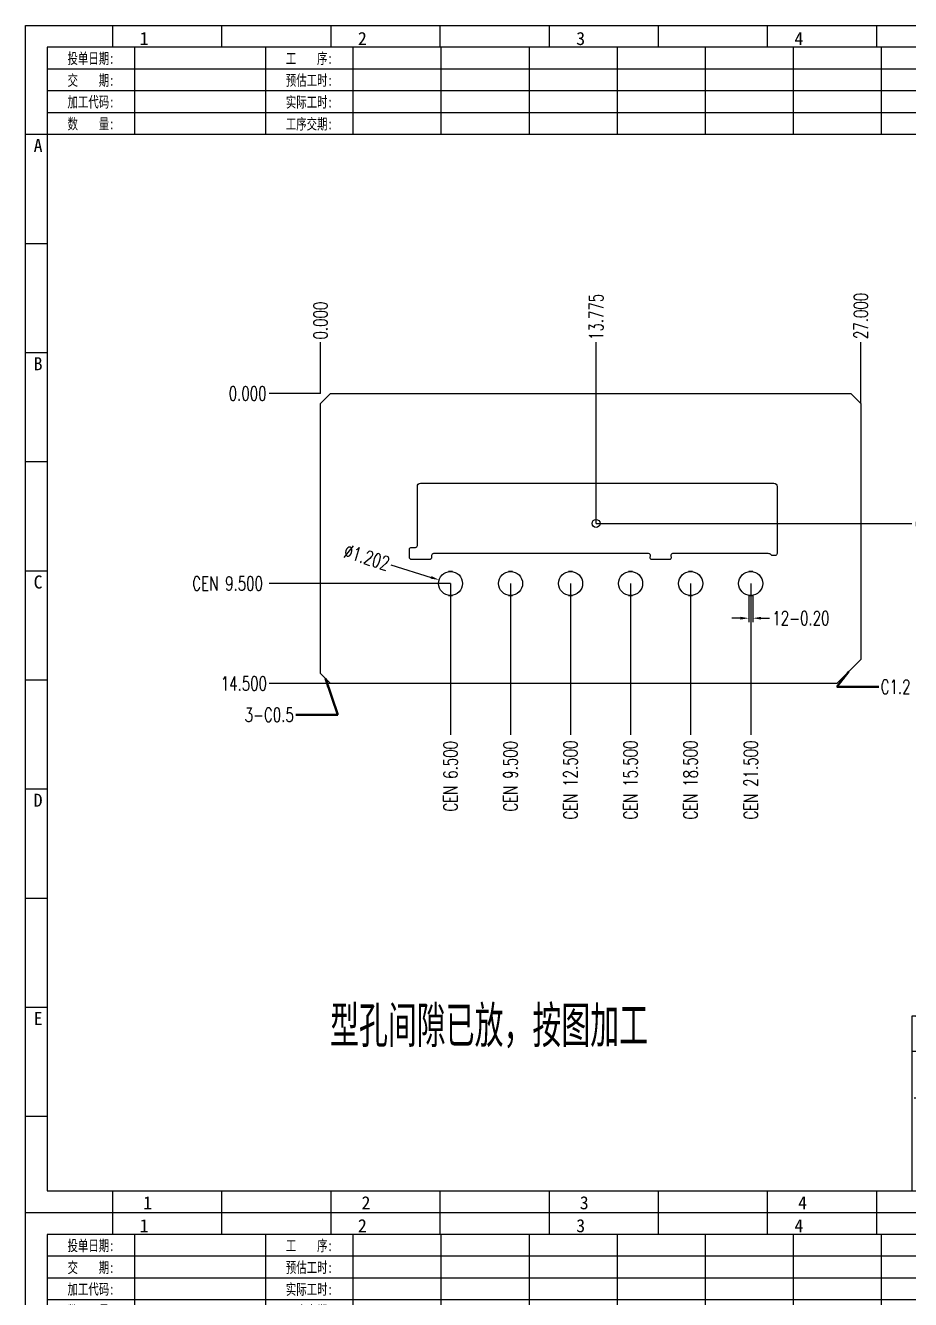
# Model space of a CAD drawing. Header units: millimetres. Extents: x -2852 to 5627, y -2271 to 1849.
# Drawn here: x -2851.7 to -2807.5, y -309.3 to -245.6 of the extents above; entities that cross this region are included whole.
import ezdxf
from ezdxf.enums import TextEntityAlignment as Align

# ---------------------------------------------------------------- set-up
doc = ezdxf.new("R2010")
doc.units = ezdxf.units.MM
doc.header["$PDSIZE"] = 3
for name, color, linetype in [('1', 7, 'Continuous'), ('41', 1, 'Continuous'), ('D03', 7, 'Continuous'), ('PUNCH', 1, 'Continuous')]:
    doc.layers.add(name, color=color, linetype=linetype)
doc.styles.add('jet01', font='simplex.shx', dxfattribs={"width": 0.7, "bigfont": 'hztxt.shx'})
doc.styles.add('jet02', font='simplex.shx', dxfattribs={"width": 0.7})
doc.styles.get("Standard").update_dxf_attribs({"font": '仿宋_GB2312_0.ttf', "width": 0.7})
doc.styles.add('TEXTSTYLE_1', font='TRIUMB.TTF')
doc.styles.add('TEXTSTYLE_2', font='TRIUM.TTF')
doc.styles.add('tk', font='', dxfattribs={"width": 0.7})
doc.styles.add('tk 2', font='仿宋_GB2312_0.ttf', dxfattribs={"width": 0.65})
doc.styles.add('tk 4', font='simplex.shx', dxfattribs={"width": 0.65, "bigfont": 'bigfont.shx'})
doc.styles.get('tk').set_extended_font_data('NSimSun')
doc.dimstyles.new('jet02', dxfattribs={"dimtxt": 3.5, "dimasz": 2.1, "dimexe": 1, "dimexo": 0, "dimgap": 0.5, "dimtad": 0, "dimtoh": 1, "dimdec": 3, "dimzin": 9, "dimdsep": 46, "dimtxsty": 'jet02', "dimcen": 0, "dimclrt": 256, "dimazin": 2, "dimtfac": 1, "dimtdec": 3, "dimtofl": 0, "dimtmove": 0, "dimatfit": 1, "dimfxl": 0, "dimarcsym": 0})

# ---------------------------------------------------------------- blocks, each defined once
blk = doc.blocks.new('A3-N')
at = {"layer": '1', "color": 1}
for p, q in [((0, 0), (0, 296.73)), ((0, 296.73), (420, 296.73)), ((21.82, 291.27), (21.82, 296.73)), ((49.09, 291.27), (49.09, 296.73)), ((76.36, 291.27), (76.36, 296.73)), ((103.64, 291.27), (103.64, 296.73)), ((103.64, 291.27), (103.64, 296.73)), ((103.64, 291.27), (103.64, 296.73)), ((130.91, 291.27), (130.91, 296.73)), ((158.18, 291.27), (158.18, 296.73)), ((185.45, 291.27), (185.45, 296.73)), ((212.73, 291.27), (212.73, 296.73)), ((240, 291.27), (240, 296.73)), ((267.27, 291.27), (267.27, 296.73)), ((294.55, 291.27), (294.55, 296.73)), ((321.82, 291.27), (321.82, 296.73)), ((349.09, 291.27), (349.09, 296.73)), ((376.36, 291.27), (376.36, 296.73)), ((403.64, 291.27), (403.64, 296.73)), ((420, 296.73), (420, 1)), ((5.45, 269.45), (0, 269.45)), ((420, 269.45), (414.55, 269.45)), ((5.45, 242.18), (0, 242.18)), ((420, 242.18), (414.55, 242.18)), ((5.45, 214.91), (0, 214.91)), ((420, 214.91), (414.55, 214.91)), ((5.45, 187.64), (0, 187.64)), ((420, 187.64), (414.55, 187.64)), ((5.45, 160.36), (0, 160.36)), ((420, 160.36), (414.55, 160.36)), ((5.45, 133.09), (0, 133.09)), ((420, 133.09), (414.55, 133.09)), ((5.45, 105.82), (0, 105.82)), ((420, 105.82), (414.55, 105.82)), ((5.45, 78.55), (0, 78.55)), ((420, 78.55), (414.55, 78.55)), ((5.45, 51.27), (0, 51.27)), ((420, 51.27), (414.55, 51.27)), ((222.45, 49.09), (221.45, 49.09)), ((221.45, 49.09), (221.45, 40.36)), ((222.45, 49.09), (414.55, 49.09)), ((232.36, 49.09), (232.36, 40.36)), ((245.45, 49.09), (245.45, 40.36)), ((290.18, 49.09), (290.18, 40.36)), ((302.18, 49.09), (302.18, 40.36)), ((322.91, 49.09), (322.91, 40.36)), ((343.64, 49.09), (343.64, 40.36)), ((392.73, 40.36), (392.73, 49.09)), ((258.55, 40.36), (258.55, 5.44)), ((266.45, 40.36), (266.45, 5.44)), ((276.78, 40.36), (276.78, 5.45)), ((291.18, 40.36), (291.18, 5.45)), ((301.51, 40.37), (301.51, 5.46)), ((308.01, 40.36), (308.01, 5.45)), ((354.09, 40.36), (354.09, 5.45)), ((308.01, 32.39), (258.55, 32.39)), ((308.01, 28.54), (258.55, 28.54)), ((414.55, 27.27), (308.01, 27.27)), ((5.45, 24), (0, 24)), ((308.01, 24.69), (258.55, 24.69)), ((420, 24), (414.55, 24)), ((354.09, 19.63), (308.01, 19.63)), ((308.01, 16.99), (258.55, 16.99)), ((414.55, 16.36), (354.09, 16.36)), ((374.55, 16.36), (374.55, 5.45)), ((384.55, 16.36), (384.55, 5.45)), ((394.55, 16.36), (394.55, 5.45)), ((404.55, 16.36), (404.55, 5.45)), ((308.01, 13.14), (258.55, 13.14)), ((308.01, 11.99), (354.09, 11.99)), ((372.51, 12.49), (362.69, 11.5)), ((362.69, 11.5), (362.69, 8.23)), ((372.51, 12.49), (372.51, 7.25)), ((414.55, 12), (374.55, 12)), ((308.01, 9.29), (258.55, 9.29)), ((372.51, 7.25), (362.69, 8.23)), ((21.82, 0), (21.82, 5.45)), ((49.09, 0), (49.09, 5.45)), ((76.36, 0), (76.36, 5.45)), ((103.64, 0), (103.64, 5.45)), ((130.91, 0), (130.91, 5.45)), ((158.18, 0), (158.18, 5.45)), ((185.45, 0), (185.45, 5.45)), ((212.73, 0), (212.73, 5.45)), ((240, 0), (240, 5.45)), ((267.27, 0), (267.27, 5.45)), ((294.55, 0), (294.55, 5.45)), ((321.82, 0), (321.82, 5.45)), ((349.09, 0), (349.09, 5.45)), ((376.36, 0), (376.36, 5.45)), ((403.64, 0), (403.64, 5.45)), ((1, 0), (0, 0)), ((420, 0), (1, 0)), ((420, 0), (420, 1))]:
    blk.add_line(p, q, dxfattribs=at)
at = {"layer": '1'}
for p, q in [((414.55, 278.18), (414.55, 284.73)), ((221.45, 40.36), (221.45, 5.45)), ((221.45, 40.36), (414.55, 40.36)), ((221.45, 40.36), (414.55, 40.36)), ((254.41, 40.36), (254.41, 5.45)), ((283.28, 40.36), (283.28, 5.45)), ((308.01, 36.24), (258.55, 36.24)), ((222.08, 28.67), (254.12, 28.67)), ((308.01, 20.84), (254.41, 20.84))]:
    blk.add_line(p, q, dxfattribs=at)
at = {"layer": '1', "color": 1, "ltscale": 0.05}
for p, q in [((281.68, 35.84), (279.79, 32.56)), ((306.41, 35.84), (304.52, 32.56)), ((278.93, 34.04), (279.79, 32.56)), ((278.93, 34.04), (280.65, 34.04)), ((281.68, 31.99), (279.79, 28.71)), ((303.66, 34.05), (304.52, 32.56)), ((303.66, 34.05), (305.38, 34.05)), ((306.41, 31.99), (304.52, 28.71)), ((278.93, 30.19), (279.79, 28.71)), ((278.93, 30.19), (280.65, 30.19)), ((303.66, 30.2), (305.38, 30.2)), ((303.66, 30.2), (304.52, 28.71)), ((278.93, 26.34), (279.79, 24.86)), ((278.93, 26.34), (280.65, 26.34)), ((281.68, 28.14), (279.79, 24.86)), ((303.66, 26.35), (304.52, 24.86)), ((303.66, 26.35), (305.38, 26.35)), ((306.41, 28.14), (304.52, 24.86)), ((278.93, 22.49), (280.65, 22.49)), ((278.93, 22.49), (279.79, 21.01)), ((281.68, 24.29), (279.79, 21.01)), ((303.66, 22.5), (305.38, 22.5)), ((303.66, 22.5), (304.52, 21.01)), ((306.41, 24.29), (304.52, 21.01)), ((281.68, 20.45), (279.79, 17.17)), ((306.41, 20.46), (304.52, 17.18)), ((278.93, 18.66), (279.79, 17.17)), ((278.93, 18.66), (280.65, 18.66)), ((281.68, 16.6), (279.79, 13.32)), ((303.66, 18.66), (304.52, 17.18)), ((303.66, 18.66), (305.38, 18.66)), ((306.41, 16.61), (304.52, 13.33)), ((278.93, 14.81), (280.65, 14.81)), ((278.93, 14.81), (279.79, 13.32)), ((281.68, 12.75), (279.79, 9.47)), ((303.66, 14.81), (305.38, 14.81)), ((303.66, 14.81), (304.52, 13.33)), ((306.41, 12.76), (304.52, 9.48)), ((278.93, 10.96), (279.79, 9.47)), ((278.93, 10.96), (280.65, 10.96)), ((303.66, 10.96), (304.52, 9.48)), ((303.66, 10.96), (305.38, 10.96)), ((278.93, 7.11), (279.79, 5.62)), ((278.93, 7.11), (280.65, 7.11)), ((281.68, 8.9), (279.79, 5.62)), ((303.66, 7.11), (305.38, 7.11)), ((303.66, 7.11), (304.52, 5.63)), ((306.41, 8.91), (304.52, 5.63))]:
    blk.add_line(p, q, dxfattribs=at)
at = {"layer": '1', "color": 1, "ltscale": 0.1}
for p, q in [((358.01, 13.02), (358.01, 6.71)), ((354.86, 9.87), (361.17, 9.87)), ((362.03, 9.87), (373.54, 9.87))]:
    blk.add_line(p, q, dxfattribs=at)
at = {"layer": '1'}
blk.add_lwpolyline([(221.45, 5.45), (414.55, 5.45), (414.55, 291.27), (5.45, 291.27), (5.45, 5.45), (414.55, 5.45)], dxfattribs=at)
at = {"layer": '1', "color": 7, "linetype": 'Continuous', "const_width": 0.123}
blk.add_lwpolyline([(223.11, 34.74), (252.6, 34.76)], dxfattribs=at)
at = {"layer": '1', "color": 1}
for radius in [2.62, 1.64]:
    blk.add_circle((358.01, 9.87), radius, dxfattribs=at)
at = {"layer": '41'}
for p, q in [((27.27, 291.27), (27.27, 269.45)), ((60, 291.27), (60, 269.45)), ((81.82, 291.27), (81.82, 269.45)), ((103.82, 291.27), (103.82, 269.45)), ((125.82, 291.27), (125.82, 269.45)), ((147.82, 291.27), (147.82, 269.45)), ((169.82, 291.27), (169.82, 269.45)), ((191.82, 291.27), (191.82, 269.45)), ((213.82, 291.27), (213.82, 269.45)), ((235.82, 291.27), (235.82, 269.45)), ((257.82, 291.27), (257.82, 269.45)), ((279.82, 291.27), (279.82, 269.45)), ((301.82, 291.27), (301.82, 269.45)), ((323.82, 291.27), (323.82, 269.45)), ((345.82, 291.27), (345.82, 269.45)), ((367.82, 291.27), (367.82, 269.45)), ((367.82, 285.82), (5.45, 285.82)), ((367.82, 280.36), (5.45, 280.36)), ((367.82, 274.91), (5.45, 274.91)), ((414.55, 269.45), (5.45, 269.45))]:
    blk.add_line(p, q, dxfattribs=at)
at = {"layer": '1', "color": 1}
for s, p in [('1', (29.64, 295.11)), ('2', (84.18, 295.11)), ('3', (138.73, 295.11)), ('4', (193.27, 295.11)), ('5', (247.82, 295.11)), ('6', (302.36, 295.11)), ('7', (356.91, 295.11)), ('8', (411.45, 295.11)), ('1', (30.53, 4.11)), ('2', (85.08, 4.11)), ('3', (139.62, 4.11)), ('4', (194.17, 4.11)), ('5', (248.72, 4.11)), ('6', (303.26, 4.11)), ('7', (357.81, 4.11)), ('8', (412.35, 4.11))]:
    blk.add_text(s, height=3.27, dxfattribs=at).set_placement(p, align=Align.TOP_CENTER)
at = {"layer": '1', "style": 'tk', "width": 0.7}
for s, p in [('投单日期:', (16.36, 288.55)), ('工    序:', (70.91, 288.55)), ('备注：', (375.51, 288.55)), ('交    期:', (16.36, 283.09)), ('预估工时:', (70.91, 283.09)), ('加工代码:', (16.36, 277.64)), ('实际工时:', (70.91, 277.64)), ('数    量:', (16.36, 272.18)), ('工序交期:', (70.91, 272.18))]:
    blk.add_text(s, height=2.727, dxfattribs=at).set_placement(p, align=Align.MIDDLE)
at = {"layer": '1', "color": 1}
for s, p in [('A', (2.04, 268.36)), ('B', (2.04, 213.82)), ('C', (2.04, 159.27)), ('D', (2.04, 104.73)), ('E', (2.04, 50.18))]:
    blk.add_text(s, height=3.27, dxfattribs=at).set_placement(p, align=Align.TOP_LEFT)
for s, p in [('A', (418.37, 268.36)), ('B', (418.37, 213.82)), ('C', (418.37, 159.27)), ('D', (418.37, 104.73)), ('E', (418.37, 50.18))]:
    blk.add_text(s, height=3.27, dxfattribs=at).set_placement(p, align=Align.TOP_RIGHT)
at = {"layer": '1', "color": 1, "style": 'tk 2', "width": 0.7}
for s, height, p in [('序号', 3.273, (222.96, 43.34)), ('件号', 3.273, (234.62, 43.61)), ('零件名称', 3.273, (258.97, 43.61)), ('数量', 3.273, (292.3, 43.78)), ('材料', 3.273, (309.27, 43.78)), ('热处理', 3.273, (328.71, 43.78)), ('外形尺寸', 3.273, (358.94, 43.78)), ('说明', 3.273, (399.61, 43.78)), ('料号：', 2.182, (309.77, 37.46)), ('名称：', 3.273, (355.52, 35.79)), ('图号：', 3.273, (355.52, 22.7)), ('比 例', 2.182, (376.69, 13.18)), ('页 码', 2.182, (386.85, 13.18)), ('版 次', 2.182, (396.31, 13.18)), ('单位', 2.182, (407.35, 13.18))]:
    blk.add_text(s, height=height, dxfattribs=at).set_placement(p)
at = {"layer": '1', "color": 7, "linetype": 'Continuous', "style": 'TEXTSTYLE_1'}
blk.add_text('Amphenol JET', height=2.7, dxfattribs=at).set_placement((223.96, 35.61))
at = {"layer": '1', "color": 1, "style": 'tk 2', "width": 0.7}
for s, p in [('X.', (259.64, 34.37)), ('%%P0.2', (267.9, 34.37)), ('X.', (284.37, 34.37)), ('%%P1%%D', (293.12, 34.37)), ('.X', (259.64, 30.28)), ('%%P0.1', (267.9, 30.52)), ('.X', (284.37, 30.28)), ('%%P0.5%%D', (293.12, 30.52)), ('.XX', (259.64, 26.71)), ('%%P0.01', (267.9, 26.67)), ('.XX', (284.37, 26.71)), ('%%P0.1%%D', (293.12, 26.67)), ('.XXX', (259.64, 22.68)), ('%%P0.002', (267.9, 22.82)), ('.XXX', (284.37, 22.68)), ('%%P0.01%%D', (293.12, 22.82)), ('X.', (259.64, 18.97)), ('0/-0.2', (267.9, 18.97)), ('X.', (284.37, 18.97)), ('+0.2/0', (293.12, 18.97)), ('0/-0.1', (267.9, 15.12)), ('+0.1/0', (293.12, 15.12)), ('.X', (259.64, 14.88)), ('.X', (284.37, 14.88)), ('.XX', (259.64, 11.31)), ('0/-0.01', (267.9, 11.27)), ('.XX', (284.37, 11.31)), ('+0.01/0', (293.12, 11.27)), ('.XXX', (259.64, 7.28)), ('0/-0.002', (267.9, 7.42)), ('.XXX', (284.37, 7.28)), ('+0.002/0', (293.12, 7.42))]:
    blk.add_text(s, height=2, dxfattribs=at).set_placement(p, align=Align.MIDDLE_LEFT)
at = {"layer": '1', "color": 1, "ltscale": 0.05, "style": 'tk 2', "width": 0.5}
for s, p in [('6.3', (279.01, 34.26)), ('6.3', (303.74, 34.27)), ('3.2', (279.01, 30.41)), ('3.2', (303.74, 30.42)), ('0.8', (279.01, 26.56)), ('0.8', (303.74, 26.57)), ('0.2', (279.01, 22.71)), ('0.2', (303.74, 22.72)), ('6.3', (279.01, 18.87)), ('6.3', (303.74, 18.88)), ('3.2', (279.01, 15.02)), ('3.2', (303.74, 15.03)), ('0.8', (279.01, 11.17)), ('0.8', (303.74, 11.18)), ('0.2', (279.01, 7.32)), ('0.2', (303.74, 7.33))]:
    blk.add_text(s, height=1.6, dxfattribs=at).set_placement(p)
at = {"layer": '1', "color": 7, "linetype": 'Continuous'}
for s, height, style, width, p in [('A Division of Amphenol Corporation', 1.5, 'TEXTSTYLE_2', 0.7, (224.64, 32.29)), ('HangZhou Amphenol JET Interconnect Technology co.,ltd ', 1.2, 'TEXTSTYLE_2', 0.6, (222.47, 29.36)), ('THESE DRAWINGS AND SPECIFICATIONS', 1.5, 'tk 4', 0.6, (224.73, 23.52)), ('ARE THE PROPERTY OF', 1.5, 'tk 4', 0.6, (230.45, 21.35)), ('AMPHENOL CORPORATION', 1.5, 'tk 4', 0.6, (230.04, 19.27)), ('COPIED OR USED AS THE BASIS FOR', 1.5, 'tk 4', 0.6, (225.54, 15.02)), ('AND SHALL NOT BE REPRODUCED OR', 1.5, 'tk 4', 0.6, (225.95, 17.17)), ('THE MANUFACTURE OR SALE OF APPARATUS', 1.5, 'tk 4', 0.6, (223.5, 12.92)), ('WITHOUT THE WRITTEN PERMISSION OF', 1.5, 'tk 4', 0.6, (224.73, 10.67)), ('AMPHENOL CORPORATION.', 1.5, 'tk 4', 0.6, (229.63, 8.4))]:
    blk.add_text(s, height=height, dxfattribs=dict(at, style=style, width=width)).set_placement(p)
at = {"layer": '1', "style": 'tk 2', "width": 0.7}
for s, p in [('APPD:', (309.77, 24.21)), ('CHKD:', (309.77, 16.27)), ('DR:', (309.77, 8.35))]:
    blk.add_text(s, height=2.182, dxfattribs=at).set_placement(p)
at = {"layer": '1', "color": 7, "style": 'tk 2', "width": 0.7}
blk.add_text('MM', height=2.182, dxfattribs=at).set_placement((408.31, 7.75))
at = {"layer": '1', "color": 1, "ltscale": 0.05, "char_height": 1.5, "width": 6.3627, "attachment_point": 1, "style": 'tk 2'}
for s, insert in [('尺  寸', (260.31, 39.25)), ('公  差', (268.17, 39.25)), ('粗糙度', (277.98, 39.25)), ('尺  寸', (285.2, 39.25)), ('公  差', (293.18, 39.25)), ('粗糙度', (302.71, 39.26))]:
    blk.add_mtext(s, dxfattribs=dict(at, insert=insert))
at = {"layer": '1', "ltscale": 0.05, "char_height": 2, "width": 2.5195, "attachment_point": 1, "style": 'tk 2'}
for s, insert in [('一般公差', (255.39, 36.11)), ('单侧公差', (255.39, 19.71))]:
    blk.add_mtext(s, dxfattribs=dict(at, insert=insert))
at = {"layer": '1', "color": 1, "ltscale": 0.05, "char_height": 1.2, "width": 5.1396, "attachment_point": 1, "line_spacing_factor": 0.8, "style": 'tk 2'}
for s, insert in [('+0', (261.58, 20.13)), ('-0', (286.31, 19.33)), ('+0', (261.88, 16.09)), ('-0', (286.61, 15.29)), ('+0', (262.79, 12.45)), ('-0', (287.51, 11.65)), ('+0', (263.87, 8.44)), ('-0', (288.59, 7.64))]:
    blk.add_mtext(s, dxfattribs=dict(at, insert=insert))
at = {"layer": '1', "style": 'tk 2', "width": 0.7}
for tag, p in [('PATR-NO1', (309.84, 32.96)), ('TITLE', (365.74, 30.9)), ('PATR-NO2', (309.84, 27.81)), ('DWG-NO:', (366.54, 18.14))]:
    blk.add_attdef(tag, p, '', height=3.27, dxfattribs=at)
at = {"layer": '1', "color": 1, "style": 'tk 2', "width": 0.7}
for tag, p in [('DRAW', (314.55, 7.27)), ('DATE', (334.72, 7.32))]:
    blk.add_attdef(tag, p, '', height=3.49, dxfattribs=at)
at = {"layer": '1', "style": 'tk 2', "width": 0.7}
for tag, p in [('SCALE', (376.55, 8.73)), ('SHEET', (386.6, 8.72)), ('REV', (397.38, 8.73))]:
    blk.add_attdef(tag, text='', height=2.18, dxfattribs=at).set_placement(p, align=Align.MIDDLE_LEFT)
blk = doc.blocks.new('*D675')
at = {"layer": '41', "ltscale": 0.05}
blk.add_line((-1921.734, -2716.426), (-1924.294, -2716.426), dxfattribs=at)
at = {"layer": 'Defpoints', "color": 0, "ltscale": 0.05}
for p in [(-1924.294, -2716.426), (-1921.734, -2716.426), (-1921.734, -2716.426)]:
    blk.add_point(p, dxfattribs=at)
at = {"layer": '41', "ltscale": 0.05, "insert": (-1925.374, -2716.426), "char_height": 0.7, "attachment_point": 5, "style": 'jet02'}
blk.add_mtext('0.000', dxfattribs=at)
blk = doc.blocks.new('*D676')
at = {"layer": '41', "ltscale": 0.05}
blk.add_line((-1921.234, -2730.926), (-1924.294, -2730.926), dxfattribs=at)
at = {"layer": 'Defpoints', "color": 0, "ltscale": 0.05}
for p in [(-1921.734, -2716.426), (-1924.294, -2730.926), (-1921.234, -2730.926)]:
    blk.add_point(p, dxfattribs=at)
at = {"layer": '41', "ltscale": 0.05, "insert": (-1925.561, -2730.926), "char_height": 0.7, "attachment_point": 5, "style": 'jet02'}
blk.add_mtext('14.500', dxfattribs=at)
blk = doc.blocks.new('*D677')
at = {"layer": '41', "ltscale": 0.05}
blk.add_line((-1915.234, -2725.926), (-1924.294, -2725.926), dxfattribs=at)
at = {"layer": 'Defpoints', "color": 0, "ltscale": 0.05}
for p in [(-1921.734, -2716.426), (-1924.294, -2725.926), (-1915.234, -2725.926)]:
    blk.add_point(p, dxfattribs=at)
at = {"layer": '41', "ltscale": 0.05, "insert": (-1926.541, -2725.926), "char_height": 0.7, "attachment_point": 5, "style": 'jet02'}
blk.add_mtext('{\\C1; CEN }9.500', dxfattribs=at)
blk = doc.blocks.new('*D678')
at = {"layer": '41', "ltscale": 0.05}
blk.add_line((-1907.959, -2722.926), (-1892.174, -2722.926), dxfattribs=at)
at = {"layer": 'Defpoints', "color": 0, "ltscale": 0.05}
for p in [(-1921.734, -2716.426), (-1907.959, -2722.926), (-1892.174, -2722.926)]:
    blk.add_point(p, dxfattribs=at)
at = {"layer": '41', "ltscale": 0.05, "insert": (-1891.094, -2722.926), "char_height": 0.7, "attachment_point": 5, "style": 'jet02'}
blk.add_mtext('6.500', dxfattribs=at)
blk = doc.blocks.new('*D679')
at = {"layer": '41', "ltscale": 0.05}
blk.add_line((-1921.734, -2716.426), (-1921.734, -2713.866), dxfattribs=at)
at = {"layer": 'Defpoints', "color": 0, "ltscale": 0.05}
for p in [(-1921.734, -2713.866), (-1921.734, -2716.426), (-1921.734, -2716.426)]:
    blk.add_point(p, dxfattribs=at)
at = {"layer": '41', "ltscale": 0.05, "insert": (-1921.734, -2712.786), "char_height": 0.7, "attachment_point": 5, "rotation": 90, "style": 'jet02'}
blk.add_mtext('0.000', dxfattribs=at)
blk = doc.blocks.new('*D680')
at = {"layer": '41', "ltscale": 0.05}
blk.add_line((-1907.959, -2722.926), (-1907.959, -2713.866), dxfattribs=at)
at = {"layer": 'Defpoints', "color": 0, "ltscale": 0.05}
for p in [(-1907.959, -2713.866), (-1921.734, -2716.426), (-1907.959, -2722.926)]:
    blk.add_point(p, dxfattribs=at)
at = {"layer": '41', "ltscale": 0.05, "insert": (-1907.959, -2712.6), "char_height": 0.7, "attachment_point": 5, "rotation": 90, "style": 'jet02'}
blk.add_mtext('13.775', dxfattribs=at)
blk = doc.blocks.new('*D681')
at = {"layer": '41', "ltscale": 0.05}
blk.add_line((-1894.734, -2716.926), (-1894.734, -2713.866), dxfattribs=at)
at = {"layer": 'Defpoints', "color": 0, "ltscale": 0.05}
for p in [(-1894.734, -2713.866), (-1921.734, -2716.426), (-1894.734, -2716.926)]:
    blk.add_point(p, dxfattribs=at)
at = {"layer": '41', "ltscale": 0.05, "insert": (-1894.734, -2712.553), "char_height": 0.7, "attachment_point": 5, "rotation": 90, "style": 'jet02'}
blk.add_mtext('27.000', dxfattribs=at)
blk = doc.blocks.new('*D682')
at = {"layer": '41', "ltscale": 0.05}
blk.add_line((-1915.234, -2725.926), (-1915.234, -2733.487), dxfattribs=at)
at = {"layer": 'Defpoints', "color": 0, "ltscale": 0.05}
for p in [(-1921.734, -2716.426), (-1915.234, -2725.926), (-1915.234, -2733.487)]:
    blk.add_point(p, dxfattribs=at)
at = {"layer": '41', "ltscale": 0.05, "insert": (-1915.234, -2735.733), "char_height": 0.7, "attachment_point": 5, "rotation": 90, "style": 'jet02'}
blk.add_mtext('{\\C1; CEN }6.500', dxfattribs=at)
blk = doc.blocks.new('*D683')
at = {"layer": '41', "ltscale": 0.05}
blk.add_line((-1912.234, -2725.926), (-1912.234, -2733.487), dxfattribs=at)
at = {"layer": 'Defpoints', "color": 0, "ltscale": 0.05}
for p in [(-1921.734, -2716.426), (-1912.234, -2725.926), (-1912.234, -2733.487)]:
    blk.add_point(p, dxfattribs=at)
at = {"layer": '41', "ltscale": 0.05, "insert": (-1912.234, -2735.733), "char_height": 0.7, "attachment_point": 5, "rotation": 90, "style": 'jet02'}
blk.add_mtext('{\\C1; CEN }9.500', dxfattribs=at)
blk = doc.blocks.new('*D684')
at = {"layer": '41', "ltscale": 0.05}
blk.add_line((-1909.234, -2725.926), (-1909.234, -2733.487), dxfattribs=at)
at = {"layer": 'Defpoints', "color": 0, "ltscale": 0.05}
for p in [(-1921.734, -2716.426), (-1909.234, -2725.926), (-1909.234, -2733.487)]:
    blk.add_point(p, dxfattribs=at)
at = {"layer": '41', "ltscale": 0.05, "insert": (-1909.234, -2735.92), "char_height": 0.7, "attachment_point": 5, "rotation": 90, "style": 'jet02'}
blk.add_mtext('{\\C1; CEN }12.500', dxfattribs=at)
blk = doc.blocks.new('*D685')
at = {"layer": '41', "ltscale": 0.05}
blk.add_line((-1906.234, -2725.926), (-1906.234, -2733.487), dxfattribs=at)
at = {"layer": 'Defpoints', "color": 0, "ltscale": 0.05}
for p in [(-1921.734, -2716.426), (-1906.234, -2725.926), (-1906.234, -2733.487)]:
    blk.add_point(p, dxfattribs=at)
at = {"layer": '41', "ltscale": 0.05, "insert": (-1906.234, -2735.92), "char_height": 0.7, "attachment_point": 5, "rotation": 90, "style": 'jet02'}
blk.add_mtext('{\\C1; CEN }15.500', dxfattribs=at)
blk = doc.blocks.new('*D686')
at = {"layer": '41', "ltscale": 0.05}
blk.add_line((-1903.234, -2725.926), (-1903.234, -2733.487), dxfattribs=at)
at = {"layer": 'Defpoints', "color": 0, "ltscale": 0.05}
for p in [(-1921.734, -2716.426), (-1903.234, -2725.926), (-1903.234, -2733.487)]:
    blk.add_point(p, dxfattribs=at)
at = {"layer": '41', "ltscale": 0.05, "insert": (-1903.234, -2735.92), "char_height": 0.7, "attachment_point": 5, "rotation": 90, "style": 'jet02'}
blk.add_mtext('{\\C1; CEN }18.500', dxfattribs=at)
blk = doc.blocks.new('*D687')
at = {"layer": '41', "ltscale": 0.05}
blk.add_line((-1900.234, -2725.926), (-1900.234, -2733.487), dxfattribs=at)
at = {"layer": 'Defpoints', "color": 0, "ltscale": 0.05}
for p in [(-1921.734, -2716.426), (-1900.234, -2725.926), (-1900.234, -2733.487)]:
    blk.add_point(p, dxfattribs=at)
at = {"layer": '41', "ltscale": 0.05, "insert": (-1900.234, -2735.92), "char_height": 0.7, "attachment_point": 5, "rotation": 90, "style": 'jet02'}
blk.add_mtext('{\\C1; CEN }21.500', dxfattribs=at)
blk = doc.blocks.new('*D688')
at = {"layer": '41', "ltscale": 0.05}
blk.add_line((-1918.223, -2724.99), (-1916.208, -2725.621), dxfattribs=at)
blk.add_solid([(-1916.187, -2725.554), (-1916.229, -2725.688), (-1915.807, -2725.747)], dxfattribs=at)
at = {"layer": 'Defpoints', "color": 0, "ltscale": 0.05}
for p in [(-1915.807, -2725.747), (-1914.66, -2726.106)]:
    blk.add_point(p, dxfattribs=at)
at = {"layer": '41', "ltscale": 0.05, "insert": (-1919.42, -2724.614), "char_height": 0.7, "attachment_point": 5, "rotation": 342.59489, "style": 'jet02'}
blk.add_mtext('∅1.202', dxfattribs=at)
blk = doc.blocks.new('*D689')
at = {"layer": '41', "ltscale": 0.05}
for p, q in [((-1900.334, -2726.524), (-1900.334, -2727.862)), ((-1900.134, -2726.524), (-1900.134, -2727.862)), ((-1900.754, -2727.662), (-1901.174, -2727.662)), ((-1899.714, -2727.662), (-1899.294, -2727.662))]:
    blk.add_line(p, q, dxfattribs=at)
for points in [[(-1900.754, -2727.592), (-1900.754, -2727.732), (-1900.334, -2727.662)], [(-1899.714, -2727.592), (-1899.714, -2727.732), (-1900.134, -2727.662)]]:
    blk.add_solid(points, dxfattribs=at)
at = {"layer": 'Defpoints', "color": 0, "ltscale": 0.05}
for p in [(-1900.334, -2726.524), (-1900.134, -2726.524), (-1900.334, -2727.662)]:
    blk.add_point(p, dxfattribs=at)
at = {"layer": '41', "ltscale": 0.05, "insert": (-1897.724, -2727.662), "char_height": 0.7, "attachment_point": 5, "style": 'jet02'}
blk.add_mtext('12-0.20', dxfattribs=at)

msp = doc.modelspace()

# ---------------------------------------------------------------- linework, layer by layer
at = {"layer": '1', "color": 6, "ltscale": 0.05}
for p, q in [((-2830.5415, -272.904), (-2830.5415, -272.899)), ((-2830.3415, -272.904), (-2830.3415, -272.899)), ((-2827.5415, -272.904), (-2827.5415, -272.899)), ((-2827.3415, -272.904), (-2827.3415, -272.899)), ((-2824.5415, -272.904), (-2824.5415, -272.899)), ((-2824.3415, -272.904), (-2824.3415, -272.899)), ((-2821.5415, -272.904), (-2821.5415, -272.899)), ((-2821.3415, -272.904), (-2821.3415, -272.899)), ((-2818.5415, -272.904), (-2818.5415, -272.899)), ((-2818.3415, -272.904), (-2818.3415, -272.899)), ((-2815.5415, -272.904), (-2815.5415, -272.899)), ((-2815.3415, -272.904), (-2815.3415, -272.899)), ((-2830.5415, -274.0944), (-2830.5415, -274.0893)), ((-2830.3415, -274.0944), (-2830.3415, -274.0893)), ((-2827.5415, -274.0944), (-2827.5415, -274.0893)), ((-2827.3415, -274.0944), (-2827.3415, -274.0893)), ((-2824.5415, -274.0944), (-2824.5415, -274.0893)), ((-2824.3415, -274.0944), (-2824.3415, -274.0893)), ((-2821.5415, -274.0944), (-2821.5415, -274.0893)), ((-2821.3415, -274.0944), (-2821.3415, -274.0893)), ((-2818.5415, -274.0944), (-2818.5415, -274.0893)), ((-2818.3415, -274.0944), (-2818.3415, -274.0893)), ((-2815.5415, -274.0944), (-2815.5415, -274.0893)), ((-2815.3415, -274.0944), (-2815.3415, -274.0893))]:
    msp.add_line(p, q, dxfattribs=at)
at = {"layer": '1', "ltscale": 0.05}
msp.add_lwpolyline([(-2814.3415, -272.1027, -0.2134218), (-2814.4205, -272.0673, 0.2134218), (-2814.5651, -272.0027), (-2819.3401, -272.0027, 0.5205671), (-2819.4284, -272.1288), (-2819.4169, -272.1604, -0.5205671), (-2819.5165, -272.3027), (-2820.3665, -272.3027, -0.5205671), (-2820.4661, -272.1604), (-2820.4546, -272.1288, 0.5205671), (-2820.543, -272.0027), (-2831.2915, -272.0027, 0.4142136), (-2831.3855, -272.0967), (-2831.3855, -272.1967, -0.4142136), (-2831.4915, -272.3027), (-2832.3915, -272.3027, -0.4142136), (-2832.4975, -272.1967), (-2832.4975, -271.7967, -0.4142136), (-2832.3915, -271.6907), (-2832.1915, -271.6907, 0.4142136), (-2832.0975, -271.5967), (-2832.0975, -268.6467, -0.4142136), (-2831.9415, -268.4907), (-2814.2815, -268.4907, -0.4142136), (-2814.1255, -268.6467), (-2814.1255, -271.9967, -0.4142136), (-2814.2315, -272.1027)], format="xyb", close=True, dxfattribs=at)
at = {"layer": '1'}
for centre in [(-2830.4415, -273.4967), (-2827.4415, -273.4967), (-2824.4415, -273.4967), (-2821.4415, -273.4967), (-2818.4415, -273.4967), (-2815.4415, -273.4967)]:
    msp.add_circle(centre, 0.601, dxfattribs=at)
at = {"layer": '1', "color": 6}
for centre, start, end in [((-2830.4415, -273.4967), 80.501807, 99.498193), ((-2827.4415, -273.4967), 80.501807, 99.498193), ((-2824.4415, -273.4967), 80.501807, 99.498193), ((-2821.4415, -273.4967), 80.501807, 99.498193), ((-2818.4415, -273.4967), 80.501807, 99.498193), ((-2815.4415, -273.4967), 80.501807, 99.498193), ((-2830.4415, -273.4967), 260.501807, 279.498193), ((-2827.4415, -273.4967), 260.501807, 279.498193), ((-2824.4415, -273.4967), 260.501807, 279.498193), ((-2821.4415, -273.4967), 260.501807, 279.498193), ((-2818.4415, -273.4967), 260.501807, 279.498193), ((-2815.4415, -273.4967), 260.501807, 279.498193)]:
    msp.add_arc(centre, 0.606, start, end, dxfattribs=at)
at = {"layer": 'D03', "ltscale": 0.05}
msp.add_lwpolyline([(-2836.4415, -278.4967), (-2836.9415, -277.9967), (-2836.9415, -264.4967), (-2836.4415, -263.9967), (-2810.4415, -263.9967), (-2809.9415, -264.4967), (-2809.9415, -277.2967), (-2811.1415, -278.4967)], close=True, dxfattribs=at)
at = {"layer": 'PUNCH', "ltscale": 0.05}
msp.add_circle((-2823.1665, -270.4967), 0.2, dxfattribs=at)

# ---------------------------------------------------------------- block references
at = {"layer": '1', "ltscale": 0.05, "xscale": 0.2000000000000455, "yscale": 0.2000000000000455, "zscale": 0.2000000000000455}
for p, values in [((-2851.6835, -304.949), {'DWG-NO:': 'CMY1000A-D20A', 'TITLE': '冲模镶件', 'REV': 'A', 'SHEET': '1 / 1', 'DRAW': 'tlr', 'DATE': '2019-01-16', 'PATR-NO1': 'XCede HDU2 3PR SHIELD A', 'PATR-NO2': '959-3EA4-A22', 'SCALE': '1 : 1'}), ((-2851.6835, -364.2944), {'DWG-NO:': 'CMY1000A-D20B', 'TITLE': '冲模镶件', 'REV': 'A', 'SHEET': '1 / 1', 'DRAW': 'tlr', 'DATE': '2019-01-16', 'PATR-NO1': 'XCede HDU2 3PR SHIELD A', 'PATR-NO2': '959-3EA4-A22', 'SCALE': '1 : 1'})]:
    msp.add_blockref('A3-N', p, dxfattribs=at).add_auto_attribs(values)

# ---------------------------------------------------------------- texts
at = {"layer": '1', "ltscale": 0.05, "style": 'jet01', "width": 0.7}
msp.add_text('型孔间隙已放，按图加工', height=2.064003, dxfattribs=at).set_placement((-2836.4619, -296.6728))
at = {"layer": '41', "ltscale": 0.05, "char_height": 0.7, "style": 'jet02'}
for s, insert, attachment_point in [('C1.2', (-2808.9425, -278.6551), 4), ('3-C0.5', (-2838.2737, -280.0578), 6)]:
    msp.add_mtext(s, dxfattribs=dict(at, insert=insert, attachment_point=attachment_point))

# ---------------------------------------------------------------- dimensions: what is measured, and where the dimension line sits
at = {"layer": '41', "ltscale": 0.05}
for feature_location, offset, dtype, origin, picture, middle, set_off in [((-2836.941534595, -263.9966641705), (0, 2.5601896175), 1, (-2836.941534595, -263.9966641705), '*D679', (-2836.941534595, -260.356474553), (-915.2077048823, 2452.4298167741)), ((-2809.9415, -264.4967), (0, 3.0602), 1, (-2836.9415, -263.9967), '*D681', (-2809.9415, -260.1231), (-915.2077, 2452.4298)), ((-2823.1665, -270.4967), (0, 9.0602), 1, (-2836.9415, -263.9967), '*D680', (-2823.1665, -260.1698), (-915.2077, 2452.4298)), ((-2836.941534595, -263.9966641705), (-2.5601896174, 0), 0, (-2836.941534595, -263.9966641705), '*D675', (-2840.5817242124, -263.9966641705), (-915.2077048823, 2452.4298167741)), ((-2836.4415, -278.4967), (-3.0602, 0), 0, (-2836.9415, -263.9967), '*D676', (-2840.7684, -278.4967), (-915.2077, 2452.4298)), ((-2823.1665, -270.4967), (15.7852, 0), 0, (-2836.9415, -263.9967), '*D678', (-2806.3013, -270.4967), (-915.2077, 2452.4298))]:
    dim = msp.add_ordinate_dim(feature_location=feature_location, offset=offset, dtype=dtype, origin=origin, dimstyle='jet02', override={"dimscale": 0.2, "dimtoh": 0, "dimzin": 1, "dimclrd": 256, "dimclre": 256, "dimadec": 3, "dimazin": 0, "dimatfit": 3, "dimlwd": 65535, "dimlwe": 65535}, dxfattribs=at)
    dim.commit()
    dim.dimension.update_dxf_attribs({"geometry": picture, "text_midpoint": middle, "insert": set_off})
for feature_location, offset, dtype, picture, middle in [((-2830.4415, -273.4967), (-9.0602, 0), 0, '*D677', (-2841.7484, -273.4967)), ((-2830.4415, -273.4967), (0, -7.5602), 1, '*D682', (-2830.4415, -283.3035)), ((-2827.4415, -273.4967), (0, -7.5602), 1, '*D683', (-2827.4415, -283.3035)), ((-2824.4415, -273.4967), (0, -7.5602), 1, '*D684', (-2824.4415, -283.4902)), ((-2821.4415, -273.4967), (0, -7.5602), 1, '*D685', (-2821.4415, -283.4902)), ((-2818.4415, -273.4967), (0, -7.5602), 1, '*D686', (-2818.4415, -283.4902)), ((-2815.4415, -273.4967), (0, -7.5602), 1, '*D687', (-2815.4415, -283.4902))]:
    dim = msp.add_ordinate_dim(feature_location=feature_location, offset=offset, dtype=dtype, origin=(-2836.9415, -263.9967), text='{\\C1; CEN }<>', dimstyle='jet02', override={"dimscale": 0.2, "dimtoh": 0, "dimzin": 1, "dimclrd": 256, "dimclre": 256, "dimadec": 3, "dimazin": 0, "dimatfit": 3, "dimlwd": 65535, "dimlwe": 65535}, dxfattribs=at)
    dim.commit()
    dim.dimension.update_dxf_attribs({"geometry": picture, "text_midpoint": middle, "insert": (-915.2077, 2452.4298)})
dim = msp.add_diameter_dim_2p(p1=(-2829.8681, -273.6764), p2=(-2831.015, -273.3169), dimstyle='jet02', override={"dimscale": 0.2, "dimtoh": 0, "dimzin": 1, "dimclrd": 256, "dimclre": 256, "dimadec": 3, "dimazin": 0, "dimatfit": 3, "dimlwd": 65535, "dimlwe": 65535}, dxfattribs=at)
dim.commit()
dim.dimension.update_dxf_attribs({"geometry": '*D688', "text_midpoint": (-2834.6278, -272.1844), "dimtype": 131, "insert": (-915.2077, 2452.4298)})
dim = msp.add_linear_dim(base=(-2815.5415, -275.2321), p1=(-2815.3415, -274.0944), p2=(-2815.5415, -274.0944), text='12-<>', dimstyle='jet02', override={"dimscale": 0.2, "dimtoh": 0, "dimdec": 2, "dimzin": 1, "dimclrd": 256, "dimclre": 256, "dimazin": 0, "dimatfit": 3, "dimlwd": 65535, "dimlwe": 65535}, dxfattribs=at)
dim.commit()
dim.dimension.update_dxf_attribs({"geometry": '*D689', "text_midpoint": (-2812.9315, -275.2321), "dimtype": 128, "insert": (-915.2077, 2452.4298)})

# ---------------------------------------------------------------- leaders
at = {"layer": '41', "ltscale": 0.05, "annotation_type": 0, "has_hookline": 1}
for points, hookline_direction, text_width in [([(-2836.6915, -278.2467), (-2836.0737, -280.0578), (-2838.1737, -280.0578)], 1, 2.59), ([(-2810.5415, -277.8967), (-2811.1425, -278.6551), (-2809.0425, -278.6551)], 0, 1.4233)]:
    msp.add_leader(points, dimstyle='jet02', override={"dimscale": 0.2, "dimtoh": 0, "dimdec": 1, "dimzin": 1, "dimclrd": 256, "dimclre": 256, "dimadec": 1, "dimazin": 0, "dimatfit": 3, "dimlwd": 65535, "dimlwe": 65535}, dxfattribs=dict(at, hookline_direction=hookline_direction, text_width=text_width))

doc.saveas('drawing.dxf')
